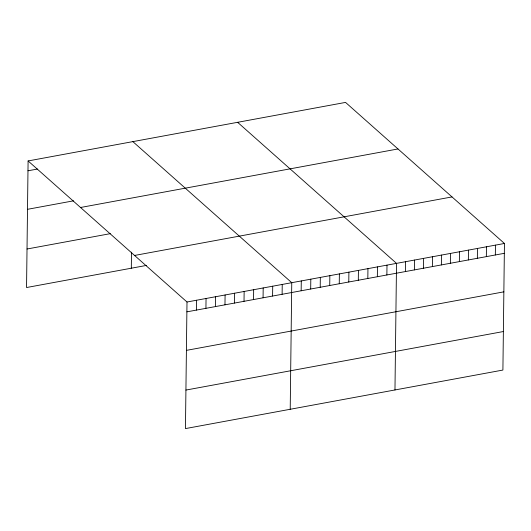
<?xml version="1.0" encoding="UTF-8"?>
<svg xmlns="http://www.w3.org/2000/svg" width="531" height="531" viewBox="0 0 531 531"><rect width="100%" height="100%" fill="white"/><g stroke="black" fill="none" stroke-linecap="round" stroke-linejoin="round"><path stroke-width="0.8" d="M28.097 160.939L186.998 302L185.452 428.59L502.903 370.061L504.45 243.47L345.548 102.41L28.097 160.939L26.55 287.53L146.39 265.434M131.31 268.215L131.502 252.165M196.404 310.097L196.523 300.241M205.928 308.338L206.048 298.488M215.453 306.586L215.573 296.729M224.971 304.827L225.098 294.977M234.496 303.068L234.616 293.218M244.021 301.316L244.141 291.466M253.546 299.557L253.665 289.707M263.071 297.805L263.19 287.948M272.589 296.046L272.715 286.196M282.114 294.293L282.233 284.437M290.211 409.275L291.758 282.684L132.856 141.624M301.163 290.782L301.283 280.926M310.688 289.023L310.808 279.173M320.206 287.271L320.332 277.414M329.731 285.512L329.851 275.662M339.256 283.753L339.375 273.903M348.781 282.001L348.9 272.151M358.306 280.242L358.425 270.392M367.824 278.49L367.95 268.633M377.349 276.731L377.468 266.881M386.873 274.978L386.993 265.122M394.971 389.96L396.518 263.369L237.616 122.309M405.392 271.56L405.511 261.71M414.386 269.901L414.505 260.051M423.38 268.248L423.499 258.391M432.373 266.589L432.493 256.732M441.367 264.929L441.487 255.079M450.361 263.27L450.48 253.42M459.355 261.61L459.481 251.76M468.355 259.951L468.475 250.101M477.349 258.298L477.469 248.442M486.343 256.639L486.462 246.782M495.337 254.98L495.456 245.123M27.977 170.79L37.502 169.037M27.506 209.314L73.537 200.831M80.533 207.488L397.984 148.959M27.021 249.006L110.348 233.647M134.562 255.451L452.014 196.921M186.998 302L504.45 243.47M186.879 311.85L504.331 253.32M186.408 350.374L503.859 291.844M185.923 390.066L503.375 331.536"/></g></svg>
